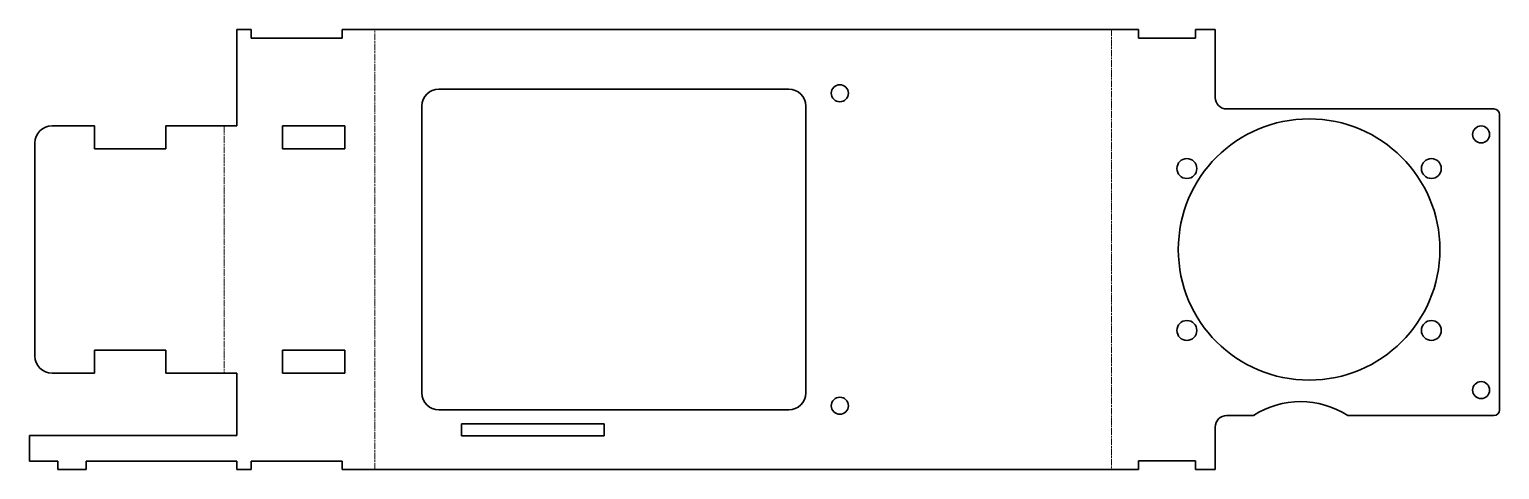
# Model space of a CAD drawing. Header units: inches. Extents: x 0 to 517, y 0 to 155.
import ezdxf

# ---------------------------------------------------------------- set-up
doc = ezdxf.new("R2010")
doc.units = ezdxf.units.IN
doc.header["$MEASUREMENT"] = 0
doc.linetypes.add('Chain', pattern=[13.68, 9.12, -1.14, 2.28, -1.14])
doc.layers.add('SIMUMAK Bend Centerline (ISO)', color=7, linetype='Chain', lineweight=9)
doc.layers.add('SIMUMAK Visible (ISO)', color=7, linetype='Continuous', lineweight=35)

# ---------------------------------------------------------------- blocks, each defined once
blk = doc.blocks.new('CD-IND-31-CHAM-02_Sheet_3_CD-IND-31-CHAM-02 (desplegada)')
at = {"layer": 'SIMUMAK Bend Centerline (ISO)', "ltscale": 0.263158}
for p, q in [((-137.02, -77.5), (-137.02, 77.5)), ((122.02, 77.5), (122.02, -77.5)), ((-190.07, 43.5), (-190.07, -43.5))]:
    blk.add_line(p, q, dxfattribs=at)
at = {"layer": 'SIMUMAK Visible (ISO)'}
for p, q in [((-185.55, 77.5), (-180.6, 77.5)), ((-185.55, 77.5), (-185.55, 43.5)), ((-180.6, 74.45), (-180.6, 77.5)), ((-148.5, 74.45), (-180.6, 74.45)), ((-148.5, 77.5), (-148.5, 74.45)), ((-148.5, 77.5), (131.55, 77.5)), ((131.55, 74.45), (131.55, 77.5)), ((151.55, 74.45), (131.55, 74.45)), ((151.55, 77.5), (151.55, 74.45)), ((151.55, 77.5), (158.55, 77.5)), ((158.55, 53.5), (158.55, 77.5)), ((-114.5, 56.5), (8.5, 56.5)), ((-120.5, -50.5), (-120.5, 50.5)), ((14.5, 50.5), (14.5, -50.5)), ((256.55, 49.5), (162.55, 49.5)), ((258.55, -56.5), (258.55, 47.5)), ((-235.6, 43.5), (-250.6, 43.5)), ((-235.6, 35.5), (-235.6, 43.5)), ((-210.6, 43.5), (-210.6, 35.5)), ((-185.55, 43.5), (-210.6, 43.5)), ((-169.55, 35.5), (-169.55, 43.55)), ((-169.55, 43.55), (-147.55, 43.55)), ((-147.55, 43.55), (-147.55, 35.5)), ((-256.6, 37.5), (-256.6, -37.5)), ((-210.6, 35.5), (-235.6, 35.5)), ((-147.55, 35.5), (-169.55, 35.5)), ((-235.6, -35.5), (-210.6, -35.5)), ((-235.6, -43.5), (-235.6, -35.5)), ((-210.6, -35.5), (-210.6, -43.5)), ((-169.55, -43.55), (-169.55, -35.5)), ((-169.55, -35.5), (-147.55, -35.5)), ((-147.55, -35.5), (-147.55, -43.55)), ((-250.6, -43.5), (-235.6, -43.5)), ((-210.6, -43.5), (-185.55, -43.5)), ((-185.55, -43.5), (-185.55, -65.5)), ((-147.55, -43.55), (-169.55, -43.55)), ((8.5, -56.5), (-114.5, -56.5)), ((-106.6, -61.4), (-56.4, -61.4)), ((-106.6, -65.6), (-106.6, -61.4)), ((-56.4, -61.4), (-56.4, -65.6)), ((162.55, -58.5), (171.96, -58.5)), ((205.13, -58.5), (256.55, -58.5)), ((-258.55, -65.5), (-258.55, -74.5)), ((-185.55, -65.5), (-258.55, -65.5)), ((-56.4, -65.6), (-106.6, -65.6)), ((158.55, -77.5), (158.55, -62.5)), ((-258.55, -74.5), (-248.55, -74.5)), ((-248.55, -74.5), (-248.55, -77.5)), ((-248.55, -77.5), (-238.55, -77.5)), ((-238.55, -74.5), (-185.55, -74.5)), ((-238.55, -77.5), (-238.55, -74.5)), ((-185.55, -74.5), (-185.55, -77.5)), ((-180.6, -77.5), (-185.55, -77.5)), ((-180.6, -74.5), (-148.5, -74.5)), ((-180.6, -77.5), (-180.6, -74.5)), ((-148.5, -74.5), (-148.5, -77.5)), ((131.55, -77.5), (-148.5, -77.5)), ((131.55, -74.45), (151.55, -74.45)), ((131.55, -77.5), (131.55, -74.45)), ((151.55, -74.45), (151.55, -77.5)), ((158.55, -77.5), (151.55, -77.5))]:
    blk.add_line(p, q, dxfattribs=at)
for centre, radius in [((26.5, 55), 3), ((191.55, 0), 46), ((252.05, 40.5), 3), ((148.55, 28.5), 3.5), ((234.55, 28.5), 3.5), ((148.55, -28.5), 3.5), ((234.55, -28.5), 3.5), ((252.05, -49.5), 3), ((26.5, -55), 3)]:
    blk.add_circle(centre, radius, dxfattribs=at)
for centre, radius, start, end in [((-114.5, 50.5), 6, 90, 180), ((8.5, 50.5), 6, 0, 90), ((162.55, 53.5), 4, 180, 270), ((-114.5, -50.5), 6, 180, 270), ((8.5, -50.5), 6, 270, 360), ((162.55, -62.5), 4, 90, 180)]:
    blk.add_arc(centre, radius, start, end, dxfattribs=at)
at = {"layer": 'SIMUMAK Visible (ISO)', "extrusion": (0, 0, -1)}
for centre, radius, start, end in [((-256.55, 47.5), 2, 90, 180), ((250.6, 37.5), 6, 360, 90), ((250.6, -37.5), 6, 270, 360), ((-188.55, -83.5), 30, 56.4427, 123.5573), ((-256.55, -56.5), 2, 180, 270)]:
    blk.add_arc(centre, radius, start, end, dxfattribs=at)

msp = doc.modelspace()

# ---------------------------------------------------------------- block references
msp.add_blockref('CD-IND-31-CHAM-02_Sheet_3_CD-IND-31-CHAM-02 (desplegada)', (258.55, 77.5))

doc.saveas('drawing.dxf')
